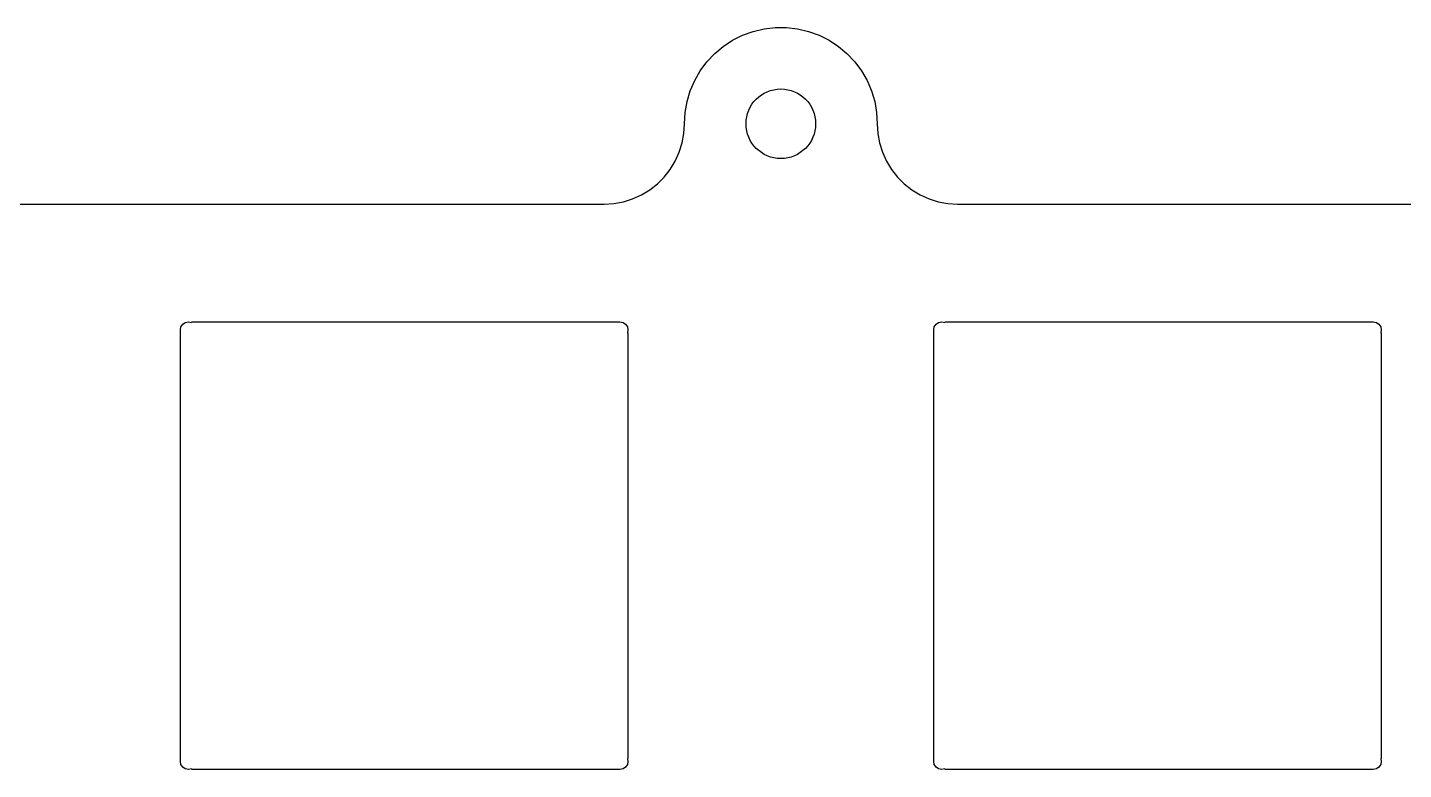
# Model space of a CAD drawing. Extents: x 229 to 416, y -167 to -34.
# Drawn here: x 345.28 to 388.78, y -57.88 to -34.42 of the extents above; entities that cross this region are included whole.
import ezdxf

# ---------------------------------------------------------------- set-up
doc = ezdxf.new("R2010")
doc.units = 0
doc.layers.add('Part__Feature1553', color=7, linetype='CONTINUOUS')

msp = doc.modelspace()

# ---------------------------------------------------------------- linework, layer by layer
at = {"layer": 'Part__Feature1553'}
for p, q in [((367.57, -34.8254), (367.886, -34.6663)), ((367.57, -34.8254, 1.58), (367.886, -34.6663, 1.58)), ((367.57, -34.8254, 1.58), (367.886, -34.6663, 1.58)), ((367.57, -34.8254), (367.886, -34.6663)), ((367.886, -34.6663), (368.22, -34.545)), ((367.886, -34.6663, 1.58), (368.22, -34.545, 1.58)), ((367.886, -34.6663, 1.58), (368.22, -34.545, 1.58)), ((367.886, -34.6663), (368.22, -34.545)), ((367.886, -34.6663), (367.886, -34.6663, 1.58)), ((367.886, -34.6663), (367.886, -34.6663, 1.58)), ((368.22, -34.545), (368.564, -34.4633)), ((368.22, -34.545, 1.58), (368.564, -34.4633, 1.58)), ((368.22, -34.545, 1.58), (368.564, -34.4633, 1.58)), ((368.22, -34.545), (368.564, -34.4633)), ((368.22, -34.545), (368.22, -34.545, 1.58)), ((368.22, -34.545), (368.22, -34.545, 1.58)), ((368.564, -34.4633), (368.917, -34.4222)), ((368.564, -34.4633, 1.58), (368.917, -34.4222, 1.58)), ((368.564, -34.4633, 1.58), (368.917, -34.4222, 1.58)), ((368.564, -34.4633), (368.917, -34.4222)), ((368.564, -34.4633), (368.564, -34.4633, 1.58)), ((368.564, -34.4633), (368.564, -34.4633, 1.58)), ((368.917, -34.4222), (369.271, -34.4222)), ((368.917, -34.4222, 1.58), (369.271, -34.4222, 1.58)), ((368.917, -34.4222), (368.917, -34.4222, 1.58)), ((368.917, -34.4222), (368.917, -34.4222, 1.58)), ((368.917, -34.4222, 1.58), (369.271, -34.4222, 1.58)), ((368.917, -34.4222), (369.271, -34.4222)), ((369.271, -34.4222), (369.623, -34.4633)), ((369.271, -34.4222, 1.58), (369.623, -34.4633, 1.58)), ((369.271, -34.4222), (369.271, -34.4222, 1.58)), ((369.271, -34.4222), (369.271, -34.4222, 1.58)), ((369.271, -34.4222, 1.58), (369.623, -34.4633, 1.58)), ((369.271, -34.4222), (369.623, -34.4633)), ((369.623, -34.4633), (369.968, -34.545)), ((369.623, -34.4633, 1.58), (369.968, -34.545, 1.58)), ((369.623, -34.4633), (369.623, -34.4633, 1.58)), ((369.623, -34.4633), (369.623, -34.4633, 1.58)), ((369.623, -34.4633, 1.58), (369.968, -34.545, 1.58)), ((369.623, -34.4633), (369.968, -34.545)), ((369.968, -34.545), (370.301, -34.6663)), ((369.968, -34.545, 1.58), (370.301, -34.6663, 1.58)), ((369.968, -34.545), (369.968, -34.545, 1.58)), ((369.968, -34.545), (369.968, -34.545, 1.58)), ((369.968, -34.545, 1.58), (370.301, -34.6663, 1.58)), ((369.968, -34.545), (370.301, -34.6663)), ((370.301, -34.6663), (370.618, -34.8254)), ((370.301, -34.6663, 1.58), (370.618, -34.8254, 1.58)), ((370.301, -34.6663), (370.301, -34.6663, 1.58)), ((370.301, -34.6663), (370.301, -34.6663, 1.58)), ((370.301, -34.6663, 1.58), (370.618, -34.8254, 1.58)), ((370.301, -34.6663), (370.618, -34.8254)), ((367.002, -35.248), (367.274, -35.0201)), ((367.002, -35.248, 1.58), (367.274, -35.0201, 1.58)), ((367.002, -35.248, 1.58), (367.274, -35.0201, 1.58)), ((367.002, -35.248), (367.274, -35.0201)), ((367.274, -35.0201), (367.57, -34.8254)), ((367.274, -35.0201, 1.58), (367.57, -34.8254, 1.58)), ((367.274, -35.0201, 1.58), (367.57, -34.8254, 1.58)), ((367.274, -35.0201), (367.57, -34.8254)), ((367.274, -35.0201), (367.274, -35.0201, 1.58)), ((367.274, -35.0201), (367.274, -35.0201, 1.58)), ((367.57, -34.8254), (367.57, -34.8254, 1.58)), ((367.57, -34.8254), (367.57, -34.8254, 1.58)), ((370.618, -34.8254), (370.914, -35.0201)), ((370.618, -34.8254, 1.58), (370.914, -35.0201, 1.58)), ((370.618, -34.8254), (370.618, -34.8254, 1.58)), ((370.618, -34.8254), (370.618, -34.8254, 1.58)), ((370.618, -34.8254, 1.58), (370.914, -35.0201, 1.58)), ((370.618, -34.8254), (370.914, -35.0201)), ((370.914, -35.0201), (371.185, -35.248)), ((370.914, -35.0201, 1.58), (371.185, -35.248, 1.58)), ((370.914, -35.0201), (370.914, -35.0201, 1.58)), ((370.914, -35.0201), (370.914, -35.0201, 1.58)), ((370.914, -35.0201, 1.58), (371.185, -35.248, 1.58)), ((370.914, -35.0201), (371.185, -35.248)), ((366.547, -35.7901), (366.759, -35.5058)), ((366.547, -35.7901, 1.58), (366.759, -35.5058, 1.58)), ((366.547, -35.7901, 1.58), (366.759, -35.5058, 1.58)), ((366.547, -35.7901), (366.759, -35.5058)), ((366.759, -35.5058), (367.002, -35.248)), ((366.759, -35.5058, 1.58), (367.002, -35.248, 1.58)), ((366.759, -35.5058, 1.58), (367.002, -35.248, 1.58)), ((366.759, -35.5058), (367.002, -35.248)), ((366.759, -35.5058), (366.759, -35.5058, 1.58)), ((366.759, -35.5058), (366.759, -35.5058, 1.58)), ((367.002, -35.248), (367.002, -35.248, 1.58)), ((367.002, -35.248), (367.002, -35.248, 1.58)), ((371.185, -35.248), (371.429, -35.5058)), ((371.185, -35.248, 1.58), (371.429, -35.5058, 1.58)), ((371.185, -35.248), (371.185, -35.248, 1.58)), ((371.185, -35.248), (371.185, -35.248, 1.58)), ((371.185, -35.248, 1.58), (371.429, -35.5058, 1.58)), ((371.185, -35.248), (371.429, -35.5058)), ((371.429, -35.5058), (371.64, -35.7901)), ((371.429, -35.5058, 1.58), (371.64, -35.7901, 1.58)), ((371.429, -35.5058), (371.429, -35.5058, 1.58)), ((371.429, -35.5058), (371.429, -35.5058, 1.58)), ((371.429, -35.5058, 1.58), (371.64, -35.7901, 1.58)), ((371.429, -35.5058), (371.64, -35.7901)), ((366.23, -36.4225), (366.37, -36.0971)), ((366.23, -36.4225, 1.58), (366.37, -36.0971, 1.58)), ((366.23, -36.4225, 1.58), (366.37, -36.0971, 1.58)), ((366.23, -36.4225), (366.37, -36.0971)), ((366.37, -36.0971), (366.547, -35.7901)), ((366.37, -36.0971, 1.58), (366.547, -35.7901, 1.58)), ((366.37, -36.0971, 1.58), (366.547, -35.7901, 1.58)), ((366.37, -36.0971), (366.547, -35.7901)), ((366.37, -36.0971), (366.37, -36.0971, 1.58)), ((366.37, -36.0971), (366.37, -36.0971, 1.58)), ((366.547, -35.7901), (366.547, -35.7901, 1.58)), ((366.547, -35.7901), (366.547, -35.7901, 1.58)), ((371.64, -35.7901), (371.818, -36.0971)), ((371.64, -35.7901, 1.58), (371.818, -36.0971, 1.58)), ((371.64, -35.7901), (371.64, -35.7901, 1.58)), ((371.64, -35.7901), (371.64, -35.7901, 1.58)), ((371.64, -35.7901, 1.58), (371.818, -36.0971, 1.58)), ((371.64, -35.7901), (371.818, -36.0971)), ((371.818, -36.0971), (371.958, -36.4225)), ((371.818, -36.0971, 1.58), (371.958, -36.4225, 1.58)), ((371.818, -36.0971), (371.818, -36.0971, 1.58)), ((371.818, -36.0971), (371.818, -36.0971, 1.58)), ((371.818, -36.0971, 1.58), (371.958, -36.4225, 1.58)), ((371.818, -36.0971), (371.958, -36.4225)), ((366.128, -36.7621), (366.23, -36.4225)), ((366.128, -36.7621, 1.58), (366.23, -36.4225, 1.58)), ((366.128, -36.7621, 1.58), (366.23, -36.4225, 1.58)), ((366.128, -36.7621), (366.23, -36.4225)), ((366.23, -36.4225), (366.23, -36.4225, 1.58)), ((366.23, -36.4225), (366.23, -36.4225, 1.58)), ((371.958, -36.4225), (372.06, -36.7621)), ((371.958, -36.4225, 1.58), (372.06, -36.7621, 1.58)), ((371.958, -36.4225), (371.958, -36.4225, 1.58)), ((371.958, -36.4225), (371.958, -36.4225, 1.58)), ((371.958, -36.4225, 1.58), (372.06, -36.7621, 1.58)), ((371.958, -36.4225), (372.06, -36.7621)), ((366.066, -37.1111), (366.128, -36.7621)), ((366.066, -37.1111, 1.58), (366.128, -36.7621, 1.58)), ((366.066, -37.1111, 1.58), (366.128, -36.7621, 1.58)), ((366.066, -37.1111), (366.128, -36.7621)), ((366.128, -36.7621), (366.128, -36.7621, 1.58)), ((366.128, -36.7621), (366.128, -36.7621, 1.58)), ((372.06, -36.7621), (372.121, -37.1111)), ((372.06, -36.7621, 1.58), (372.121, -37.1111, 1.58)), ((372.06, -36.7621), (372.06, -36.7621, 1.58)), ((372.06, -36.7621), (372.06, -36.7621, 1.58)), ((372.06, -36.7621, 1.58), (372.121, -37.1111, 1.58)), ((372.06, -36.7621), (372.121, -37.1111)), ((366.046, -37.465), (366.066, -37.1111)), ((366.046, -37.465, 1.58), (366.066, -37.1111, 1.58)), ((366.046, -37.465, 1.58), (366.066, -37.1111, 1.58)), ((366.046, -37.465), (366.066, -37.1111)), ((366.066, -37.1111), (366.066, -37.1111, 1.58)), ((366.066, -37.1111), (366.066, -37.1111, 1.58)), ((372.121, -37.1111), (372.142, -37.465)), ((372.121, -37.1111, 1.58), (372.142, -37.465, 1.58)), ((372.121, -37.1111), (372.121, -37.1111, 1.58)), ((372.121, -37.1111), (372.121, -37.1111, 1.58)), ((372.121, -37.1111, 1.58), (372.142, -37.465, 1.58)), ((372.121, -37.1111), (372.142, -37.465)), ((365.972, -38.0723), (366.027, -37.7709)), ((365.972, -38.0723, 1.58), (366.027, -37.7709, 1.58)), ((365.972, -38.0723, 1.58), (366.027, -37.7709, 1.58)), ((365.972, -38.0723), (366.027, -37.7709)), ((366.027, -37.7709), (366.046, -37.465)), ((366.027, -37.7709, 1.58), (366.046, -37.465, 1.58)), ((366.027, -37.7709, 1.58), (366.046, -37.465, 1.58)), ((366.027, -37.7709), (366.046, -37.465)), ((366.027, -37.7709), (366.027, -37.7709, 1.58)), ((366.027, -37.7709), (366.027, -37.7709, 1.58)), ((366.046, -37.465), (366.046, -37.465, 1.58)), ((366.046, -37.465), (366.046, -37.465, 1.58)), ((370.194, -37.465), (370.194, -37.465, 1.58)), ((370.194, -37.465), (370.194, -37.465, 1.58)), ((372.142, -37.465), (372.16, -37.7709)), ((372.142, -37.465, 1.58), (372.16, -37.7709, 1.58)), ((372.142, -37.465), (372.142, -37.465, 1.58)), ((372.142, -37.465), (372.142, -37.465, 1.58)), ((372.142, -37.465, 1.58), (372.16, -37.7709, 1.58)), ((372.142, -37.465), (372.16, -37.7709)), ((372.16, -37.7709), (372.215, -38.0723)), ((372.16, -37.7709, 1.58), (372.215, -38.0723, 1.58)), ((372.16, -37.7709), (372.16, -37.7709, 1.58)), ((372.16, -37.7709), (372.16, -37.7709, 1.58)), ((372.16, -37.7709, 1.58), (372.215, -38.0723, 1.58)), ((372.16, -37.7709), (372.215, -38.0723)), ((365.881, -38.3648), (365.972, -38.0723)), ((365.881, -38.3648, 1.58), (365.972, -38.0723, 1.58)), ((365.881, -38.3648, 1.58), (365.972, -38.0723, 1.58)), ((365.881, -38.3648), (365.972, -38.0723)), ((365.972, -38.0723), (365.972, -38.0723, 1.58)), ((365.972, -38.0723), (365.972, -38.0723, 1.58)), ((372.215, -38.0723), (372.307, -38.3648)), ((372.215, -38.0723, 1.58), (372.307, -38.3648, 1.58)), ((372.215, -38.0723), (372.215, -38.0723, 1.58)), ((372.215, -38.0723), (372.215, -38.0723, 1.58)), ((372.215, -38.0723, 1.58), (372.307, -38.3648, 1.58)), ((372.215, -38.0723), (372.307, -38.3648)), ((365.597, -38.9065), (365.755, -38.6442)), ((365.597, -38.9065, 1.58), (365.755, -38.6442, 1.58)), ((365.597, -38.9065, 1.58), (365.755, -38.6442, 1.58)), ((365.597, -38.9065), (365.755, -38.6442)), ((365.755, -38.6442), (365.881, -38.3648)), ((365.755, -38.6442, 1.58), (365.881, -38.3648, 1.58)), ((365.755, -38.6442, 1.58), (365.881, -38.3648, 1.58)), ((365.755, -38.6442), (365.881, -38.3648)), ((365.755, -38.6442), (365.755, -38.6442, 1.58)), ((365.755, -38.6442), (365.755, -38.6442, 1.58)), ((365.881, -38.3648), (365.881, -38.3648, 1.58)), ((365.881, -38.3648), (365.881, -38.3648, 1.58)), ((372.307, -38.3648), (372.432, -38.6442)), ((372.307, -38.3648, 1.58), (372.432, -38.6442, 1.58)), ((372.307, -38.3648), (372.307, -38.3648, 1.58)), ((372.307, -38.3648), (372.307, -38.3648, 1.58)), ((372.307, -38.3648, 1.58), (372.432, -38.6442, 1.58)), ((372.307, -38.3648), (372.432, -38.6442)), ((372.432, -38.6442), (372.591, -38.9065)), ((372.432, -38.6442, 1.58), (372.591, -38.9065, 1.58)), ((372.432, -38.6442), (372.432, -38.6442, 1.58)), ((372.432, -38.6442), (372.432, -38.6442, 1.58)), ((372.432, -38.6442, 1.58), (372.591, -38.9065, 1.58)), ((372.432, -38.6442), (372.591, -38.9065)), ((365.408, -39.1477), (365.597, -38.9065)), ((365.408, -39.1477, 1.58), (365.597, -38.9065, 1.58)), ((365.408, -39.1477, 1.58), (365.597, -38.9065, 1.58)), ((365.408, -39.1477), (365.597, -38.9065)), ((365.597, -38.9065), (365.597, -38.9065, 1.58)), ((365.597, -38.9065), (365.597, -38.9065, 1.58)), ((372.591, -38.9065), (372.78, -39.1477)), ((372.591, -38.9065, 1.58), (372.78, -39.1477, 1.58)), ((372.591, -38.9065), (372.591, -38.9065, 1.58)), ((372.591, -38.9065), (372.591, -38.9065, 1.58)), ((372.591, -38.9065, 1.58), (372.78, -39.1477, 1.58)), ((372.591, -38.9065), (372.78, -39.1477)), ((364.687, -39.7118), (364.95, -39.5533)), ((364.687, -39.7118, 1.58), (364.95, -39.5533, 1.58)), ((364.687, -39.7118, 1.58), (364.95, -39.5533, 1.58)), ((364.687, -39.7118), (364.95, -39.5533)), ((364.95, -39.5533), (365.191, -39.3643)), ((364.95, -39.5533, 1.58), (365.191, -39.3643, 1.58)), ((364.95, -39.5533, 1.58), (365.191, -39.3643, 1.58)), ((364.95, -39.5533), (365.191, -39.3643)), ((364.95, -39.5533), (364.95, -39.5533, 1.58)), ((364.95, -39.5533), (364.95, -39.5533, 1.58)), ((365.191, -39.3643), (365.408, -39.1477)), ((365.191, -39.3643, 1.58), (365.408, -39.1477, 1.58)), ((365.191, -39.3643, 1.58), (365.408, -39.1477, 1.58)), ((365.191, -39.3643), (365.408, -39.1477)), ((365.191, -39.3643), (365.191, -39.3643, 1.58)), ((365.191, -39.3643), (365.191, -39.3643, 1.58)), ((365.408, -39.1477), (365.408, -39.1477, 1.58)), ((365.408, -39.1477), (365.408, -39.1477, 1.58)), ((372.78, -39.1477), (372.997, -39.3643)), ((372.78, -39.1477, 1.58), (372.997, -39.3643, 1.58)), ((372.78, -39.1477), (372.78, -39.1477, 1.58)), ((372.78, -39.1477), (372.78, -39.1477, 1.58)), ((372.78, -39.1477, 1.58), (372.997, -39.3643, 1.58)), ((372.78, -39.1477), (372.997, -39.3643)), ((372.997, -39.3643), (373.238, -39.5533)), ((372.997, -39.3643, 1.58), (373.238, -39.5533, 1.58)), ((372.997, -39.3643), (372.997, -39.3643, 1.58)), ((372.997, -39.3643), (372.997, -39.3643, 1.58)), ((372.997, -39.3643, 1.58), (373.238, -39.5533, 1.58)), ((372.997, -39.3643), (373.238, -39.5533)), ((373.238, -39.5533), (373.5, -39.7118)), ((373.238, -39.5533, 1.58), (373.5, -39.7118, 1.58)), ((373.238, -39.5533), (373.238, -39.5533, 1.58)), ((373.238, -39.5533), (373.238, -39.5533, 1.58)), ((373.238, -39.5533, 1.58), (373.5, -39.7118, 1.58)), ((373.238, -39.5533), (373.5, -39.7118)), ((293.717, -40.0025), (363.508, -40.0025)), ((293.717, -40.0025, 1.58), (363.508, -40.0025, 1.58)), ((293.717, -40.0025, 1.58), (363.508, -40.0025, 1.58)), ((293.717, -40.0025), (363.508, -40.0025)), ((363.508, -40.0025), (363.814, -39.984)), ((363.508, -40.0025, 1.58), (363.814, -39.984, 1.58)), ((363.508, -40.0025, 1.58), (363.814, -39.984, 1.58)), ((363.508, -40.0025), (363.814, -39.984)), ((363.508, -40.0025), (363.508, -40.0025, 1.58)), ((363.508, -40.0025), (363.508, -40.0025, 1.58)), ((363.814, -39.984), (364.116, -39.9288)), ((363.814, -39.984, 1.58), (364.116, -39.9288, 1.58)), ((363.814, -39.984, 1.58), (364.116, -39.9288, 1.58)), ((363.814, -39.984), (364.116, -39.9288)), ((363.814, -39.984), (363.814, -39.984, 1.58)), ((363.814, -39.984), (363.814, -39.984, 1.58)), ((364.116, -39.9288), (364.408, -39.8376)), ((364.116, -39.9288, 1.58), (364.408, -39.8376, 1.58)), ((364.116, -39.9288, 1.58), (364.408, -39.8376, 1.58)), ((364.116, -39.9288), (364.408, -39.8376)), ((364.116, -39.9288), (364.116, -39.9288, 1.58)), ((364.116, -39.9288), (364.116, -39.9288, 1.58)), ((364.408, -39.8376), (364.687, -39.7118)), ((364.408, -39.8376, 1.58), (364.687, -39.7118, 1.58)), ((364.408, -39.8376, 1.58), (364.687, -39.7118, 1.58)), ((364.408, -39.8376), (364.687, -39.7118)), ((364.408, -39.8376), (364.408, -39.8376, 1.58)), ((364.408, -39.8376), (364.408, -39.8376, 1.58)), ((364.687, -39.7118), (364.687, -39.7118, 1.58)), ((364.687, -39.7118), (364.687, -39.7118, 1.58)), ((373.5, -39.7118), (373.779, -39.8376)), ((373.5, -39.7118, 1.58), (373.779, -39.8376, 1.58)), ((373.5, -39.7118), (373.5, -39.7118, 1.58)), ((373.5, -39.7118), (373.5, -39.7118, 1.58)), ((373.5, -39.7118, 1.58), (373.779, -39.8376, 1.58)), ((373.5, -39.7118), (373.779, -39.8376)), ((373.779, -39.8376), (374.072, -39.9288)), ((373.779, -39.8376, 1.58), (374.072, -39.9288, 1.58)), ((373.779, -39.8376), (373.779, -39.8376, 1.58)), ((373.779, -39.8376), (373.779, -39.8376, 1.58)), ((373.779, -39.8376, 1.58), (374.072, -39.9288, 1.58)), ((373.779, -39.8376), (374.072, -39.9288)), ((374.072, -39.9288), (374.373, -39.984)), ((374.072, -39.9288, 1.58), (374.373, -39.984, 1.58)), ((374.072, -39.9288), (374.072, -39.9288, 1.58)), ((374.072, -39.9288), (374.072, -39.9288, 1.58)), ((374.072, -39.9288, 1.58), (374.373, -39.984, 1.58)), ((374.072, -39.9288), (374.373, -39.984)), ((374.373, -39.984), (374.679, -40.005)), ((374.373, -39.984, 1.58), (374.679, -40.005, 1.58)), ((374.373, -39.984), (374.373, -39.984, 1.58)), ((374.373, -39.984), (374.373, -39.984, 1.58)), ((374.373, -39.984, 1.58), (374.679, -40.005, 1.58)), ((374.373, -39.984), (374.679, -40.005)), ((374.679, -40.005), (409.575, -40.005)), ((374.679, -40.005, 1.58), (409.575, -40.005, 1.58)), ((374.679, -40.005), (374.679, -40.005, 1.58)), ((374.679, -40.005), (374.679, -40.005, 1.58)), ((374.679, -40.005, 1.58), (409.575, -40.005, 1.58)), ((374.679, -40.005), (409.575, -40.005)), ((350.113, -43.979), (350.132, -43.8818)), ((350.113, -43.979, 1.58), (350.132, -43.8818, 1.58)), ((350.113, -43.979, 1.58), (350.132, -43.8818, 1.58)), ((350.113, -43.979), (350.132, -43.8818)), ((350.132, -43.8818), (350.187, -43.7994)), ((350.132, -43.8818, 1.58), (350.187, -43.7994, 1.58)), ((350.132, -43.8818, 1.58), (350.187, -43.7994, 1.58)), ((350.132, -43.8818), (350.187, -43.7994)), ((350.132, -43.8818), (350.132, -43.8818, 1.58)), ((350.132, -43.8818), (350.132, -43.8818, 1.58)), ((350.187, -43.7994), (350.269, -43.7443)), ((350.187, -43.7994, 1.58), (350.269, -43.7443, 1.58)), ((350.187, -43.7994, 1.58), (350.269, -43.7443, 1.58)), ((350.187, -43.7994), (350.269, -43.7443)), ((350.187, -43.7994), (350.187, -43.7994, 1.58)), ((350.187, -43.7994), (350.187, -43.7994, 1.58)), ((350.269, -43.7443), (350.366, -43.725)), ((350.269, -43.7443, 1.58), (350.366, -43.725, 1.58)), ((350.269, -43.7443, 1.58), (350.366, -43.725, 1.58)), ((350.269, -43.7443), (350.366, -43.725)), ((350.269, -43.7443), (350.269, -43.7443, 1.58)), ((350.269, -43.7443), (350.269, -43.7443, 1.58)), ((350.366, -43.725), (350.464, -43.7443)), ((350.366, -43.725, 1.58), (350.468, -43.7452, 1.58)), ((350.366, -43.725), (350.366, -43.725, 1.58)), ((350.366, -43.725), (350.366, -43.725, 1.58)), ((350.366, -43.725, 1.58), (350.468, -43.7452, 1.58)), ((350.366, -43.725), (350.464, -43.7443)), ((350.464, -43.725), (363.911, -43.725)), ((350.464, -43.725), (363.911, -43.725)), ((350.464, -43.7443), (350.464, -43.7443, 1.58)), ((350.464, -43.7443), (350.464, -43.7443, 1.58)), ((350.468, -43.725, 1.58), (363.911, -43.725, 1.58)), ((350.468, -43.725, 1.58), (363.911, -43.725, 1.58)), ((363.911, -43.725), (364.009, -43.725)), ((363.911, -43.725, 1.58), (364.009, -43.725, 1.58)), ((363.911, -43.725), (364.009, -43.725)), ((363.911, -43.725, 1.58), (364.009, -43.725, 1.58)), ((363.911, -43.7443), (363.911, -43.7443, 1.58)), ((363.911, -43.7443), (363.911, -43.7443, 1.58)), ((364.009, -43.725), (364.106, -43.7443)), ((364.009, -43.725, 1.58), (364.106, -43.7443, 1.58)), ((364.009, -43.725), (364.009, -43.725, 1.58)), ((364.009, -43.725), (364.009, -43.725, 1.58)), ((364.009, -43.725, 1.58), (364.106, -43.7443, 1.58)), ((364.009, -43.725), (364.106, -43.7443)), ((364.106, -43.7443), (364.188, -43.7994)), ((364.106, -43.7443, 1.58), (364.188, -43.7994, 1.58)), ((364.106, -43.7443), (364.106, -43.7443, 1.58)), ((364.106, -43.7443), (364.106, -43.7443, 1.58)), ((364.106, -43.7443, 1.58), (364.188, -43.7994, 1.58)), ((364.106, -43.7443), (364.188, -43.7994)), ((364.188, -43.7994), (364.243, -43.8818)), ((364.188, -43.7994, 1.58), (364.243, -43.8818, 1.58)), ((364.188, -43.7994), (364.188, -43.7994, 1.58)), ((364.188, -43.7994), (364.188, -43.7994, 1.58)), ((364.188, -43.7994, 1.58), (364.243, -43.8818, 1.58)), ((364.188, -43.7994), (364.243, -43.8818)), ((364.243, -43.8818), (364.262, -43.979)), ((364.243, -43.8818, 1.58), (364.262, -43.979, 1.58)), ((364.243, -43.8818), (364.243, -43.8818, 1.58)), ((364.243, -43.8818), (364.243, -43.8818, 1.58)), ((364.243, -43.8818, 1.58), (364.262, -43.979, 1.58)), ((364.243, -43.8818), (364.262, -43.979)), ((373.925, -43.979), (373.944, -43.8818)), ((373.925, -43.979, 1.58), (373.944, -43.8818, 1.58)), ((373.925, -43.979, 1.58), (373.944, -43.8818, 1.58)), ((373.925, -43.979), (373.944, -43.8818)), ((373.944, -43.8818), (373.999, -43.7994)), ((373.944, -43.8818, 1.58), (373.999, -43.7994, 1.58)), ((373.944, -43.8818, 1.58), (373.999, -43.7994, 1.58)), ((373.944, -43.8818), (373.999, -43.7994)), ((373.944, -43.8818), (373.944, -43.8818, 1.58)), ((373.944, -43.8818), (373.944, -43.8818, 1.58)), ((373.999, -43.7994), (374.082, -43.7443)), ((373.999, -43.7994, 1.58), (374.082, -43.7443, 1.58)), ((373.999, -43.7994, 1.58), (374.082, -43.7443, 1.58)), ((373.999, -43.7994), (374.082, -43.7443)), ((373.999, -43.7994), (373.999, -43.7994, 1.58)), ((373.999, -43.7994), (373.999, -43.7994, 1.58)), ((374.082, -43.7443), (374.179, -43.725)), ((374.082, -43.7443, 1.58), (374.179, -43.725, 1.58)), ((374.082, -43.7443, 1.58), (374.179, -43.725, 1.58)), ((374.082, -43.7443), (374.179, -43.725)), ((374.082, -43.7443), (374.082, -43.7443, 1.58)), ((374.082, -43.7443), (374.082, -43.7443, 1.58)), ((374.179, -43.725), (374.276, -43.7443)), ((374.179, -43.725, 1.58), (374.281, -43.7452, 1.58)), ((374.179, -43.725), (374.179, -43.725, 1.58)), ((374.179, -43.725), (374.179, -43.725, 1.58)), ((374.179, -43.725, 1.58), (374.281, -43.7452, 1.58)), ((374.179, -43.725), (374.276, -43.7443)), ((374.276, -43.725), (387.724, -43.725)), ((374.276, -43.725), (387.724, -43.725)), ((374.276, -43.7443), (374.276, -43.7443, 1.58)), ((374.276, -43.7443), (374.276, -43.7443, 1.58)), ((374.28, -43.725, 1.58), (387.724, -43.725, 1.58)), ((374.28, -43.725, 1.58), (387.724, -43.725, 1.58)), ((387.724, -43.725), (387.821, -43.725)), ((387.724, -43.725, 1.58), (387.821, -43.725, 1.58)), ((387.724, -43.725), (387.821, -43.725)), ((387.724, -43.725, 1.58), (387.821, -43.725, 1.58)), ((387.724, -43.7443), (387.724, -43.7443, 1.58)), ((387.724, -43.7443), (387.724, -43.7443, 1.58)), ((387.821, -43.725), (387.918, -43.7443)), ((387.821, -43.725, 1.58), (387.918, -43.7443, 1.58)), ((387.821, -43.725), (387.821, -43.725, 1.58)), ((387.821, -43.725), (387.821, -43.725, 1.58)), ((387.821, -43.725, 1.58), (387.918, -43.7443, 1.58)), ((387.821, -43.725), (387.918, -43.7443)), ((387.918, -43.7443), (388.001, -43.7994)), ((387.918, -43.7443, 1.58), (388.001, -43.7994, 1.58)), ((387.918, -43.7443), (387.918, -43.7443, 1.58)), ((387.918, -43.7443), (387.918, -43.7443, 1.58)), ((387.918, -43.7443, 1.58), (388.001, -43.7994, 1.58)), ((387.918, -43.7443), (388.001, -43.7994)), ((388.001, -43.7994), (388.056, -43.8818)), ((388.001, -43.7994, 1.58), (388.056, -43.8818, 1.58)), ((388.001, -43.7994), (388.001, -43.7994, 1.58)), ((388.001, -43.7994), (388.001, -43.7994, 1.58)), ((388.001, -43.7994, 1.58), (388.056, -43.8818, 1.58)), ((388.001, -43.7994), (388.056, -43.8818)), ((388.056, -43.8818), (388.075, -43.979)), ((388.056, -43.8818, 1.58), (388.075, -43.979, 1.58)), ((388.056, -43.8818), (388.056, -43.8818, 1.58)), ((388.056, -43.8818), (388.056, -43.8818, 1.58)), ((388.056, -43.8818, 1.58), (388.075, -43.979, 1.58)), ((388.056, -43.8818), (388.075, -43.979)), ((350.113, -44.0762), (350.113, -43.979)), ((350.113, -44.0762, 1.58), (350.113, -43.979, 1.58)), ((350.113, -44.0762), (350.113, -43.979)), ((350.113, -44.0762, 1.58), (350.113, -43.979, 1.58)), ((350.113, -43.979), (350.113, -43.979, 1.58)), ((350.113, -43.979), (350.113, -43.979, 1.58)), ((350.113, -57.5238), (350.113, -44.0762)), ((350.113, -57.5196, 1.58), (350.113, -44.0762, 1.58)), ((350.113, -57.5238), (350.113, -44.0762)), ((350.113, -57.5196, 1.58), (350.113, -44.0762, 1.58)), ((350.132, -44.0762), (350.132, -44.0762, 1.58)), ((350.132, -44.0762), (350.132, -44.0762, 1.58)), ((364.262, -43.979, 1.58), (364.242, -44.0807, 1.58)), ((364.262, -43.979, 1.58), (364.242, -44.0807, 1.58)), ((364.262, -43.979), (364.243, -44.0762)), ((364.262, -43.979), (364.243, -44.0762)), ((364.243, -44.0762), (364.243, -44.0762, 1.58)), ((364.243, -44.0762), (364.243, -44.0762, 1.58)), ((364.262, -43.979), (364.262, -43.979, 1.58)), ((364.262, -43.979), (364.262, -43.979, 1.58)), ((364.262, -44.0762), (364.262, -57.5238)), ((364.262, -44.0762), (364.262, -57.5238)), ((364.262, -44.0804, 1.58), (364.262, -57.5238, 1.58)), ((364.262, -44.0804, 1.58), (364.262, -57.5238, 1.58)), ((373.925, -44.0762), (373.925, -43.979)), ((373.925, -44.0762, 1.58), (373.925, -43.979, 1.58)), ((373.925, -44.0762), (373.925, -43.979)), ((373.925, -44.0762, 1.58), (373.925, -43.979, 1.58)), ((373.925, -43.979), (373.925, -43.979, 1.58)), ((373.925, -43.979), (373.925, -43.979, 1.58)), ((373.925, -57.5238), (373.925, -44.0762)), ((373.925, -57.5196, 1.58), (373.925, -44.0762, 1.58)), ((373.925, -57.5238), (373.925, -44.0762)), ((373.925, -57.5196, 1.58), (373.925, -44.0762, 1.58)), ((373.944, -44.0762), (373.944, -44.0762, 1.58)), ((373.944, -44.0762), (373.944, -44.0762, 1.58)), ((388.075, -43.979, 1.58), (388.055, -44.0807, 1.58)), ((388.075, -43.979, 1.58), (388.055, -44.0807, 1.58)), ((388.075, -43.979), (388.056, -44.0762)), ((388.075, -43.979), (388.056, -44.0762)), ((388.056, -44.0762), (388.056, -44.0762, 1.58)), ((388.056, -44.0762), (388.056, -44.0762, 1.58)), ((388.075, -43.979), (388.075, -43.979, 1.58)), ((388.075, -43.979), (388.075, -43.979, 1.58)), ((388.075, -44.0762), (388.075, -57.5238)), ((388.075, -44.0762), (388.075, -57.5238)), ((388.075, -44.0804, 1.58), (388.075, -57.5238, 1.58)), ((388.075, -44.0804, 1.58), (388.075, -57.5238, 1.58)), ((350.113, -57.621, 1.58), (350.113, -57.5196, 1.58)), ((350.113, -57.621, 1.58), (350.113, -57.5196, 1.58)), ((350.113, -57.621), (350.113, -57.5238)), ((350.113, -57.621), (350.113, -57.5238)), ((350.132, -57.7182), (350.113, -57.621)), ((350.132, -57.7182, 1.58), (350.113, -57.621, 1.58)), ((350.132, -57.7182, 1.58), (350.113, -57.621, 1.58)), ((350.113, -57.621), (350.113, -57.621, 1.58)), ((350.132, -57.7182), (350.113, -57.621)), ((350.113, -57.621), (350.113, -57.621, 1.58)), ((350.132, -57.5238), (350.132, -57.5238, 1.58)), ((350.132, -57.5238), (350.132, -57.5238, 1.58)), ((350.187, -57.8006), (350.132, -57.7182)), ((350.187, -57.8006, 1.58), (350.132, -57.7182, 1.58)), ((350.187, -57.8006, 1.58), (350.132, -57.7182, 1.58)), ((350.132, -57.7182), (350.132, -57.7182, 1.58)), ((350.187, -57.8006), (350.132, -57.7182)), ((350.132, -57.7182), (350.132, -57.7182, 1.58)), ((350.269, -57.8557), (350.187, -57.8006)), ((350.269, -57.8557, 1.58), (350.187, -57.8006, 1.58)), ((350.269, -57.8557, 1.58), (350.187, -57.8006, 1.58)), ((350.187, -57.8006), (350.187, -57.8006, 1.58)), ((350.269, -57.8557), (350.187, -57.8006)), ((350.187, -57.8006), (350.187, -57.8006, 1.58)), ((364.188, -57.8006), (364.106, -57.8557)), ((364.188, -57.8006, 1.58), (364.106, -57.8557, 1.58)), ((364.188, -57.8006, 1.58), (364.106, -57.8557, 1.58)), ((364.188, -57.8006), (364.106, -57.8557)), ((364.243, -57.7182), (364.188, -57.8006)), ((364.243, -57.7182, 1.58), (364.188, -57.8006, 1.58)), ((364.243, -57.7182, 1.58), (364.188, -57.8006, 1.58)), ((364.243, -57.7182), (364.188, -57.8006)), ((364.188, -57.8006), (364.188, -57.8006, 1.58)), ((364.188, -57.8006), (364.188, -57.8006, 1.58)), ((364.243, -57.5238), (364.262, -57.621)), ((364.243, -57.5238, 1.58), (364.262, -57.621, 1.58)), ((364.243, -57.5238), (364.243, -57.5238, 1.58)), ((364.243, -57.5238), (364.243, -57.5238, 1.58)), ((364.243, -57.5238, 1.58), (364.262, -57.621, 1.58)), ((364.243, -57.5238), (364.262, -57.621)), ((364.262, -57.621), (364.243, -57.7182)), ((364.262, -57.621, 1.58), (364.243, -57.7182, 1.58)), ((364.262, -57.621, 1.58), (364.243, -57.7182, 1.58)), ((364.262, -57.621), (364.243, -57.7182)), ((364.243, -57.7182), (364.243, -57.7182, 1.58)), ((364.243, -57.7182), (364.243, -57.7182, 1.58)), ((364.262, -57.621), (364.262, -57.621, 1.58)), ((364.262, -57.621), (364.262, -57.621, 1.58)), ((373.925, -57.621, 1.58), (373.925, -57.5196, 1.58)), ((373.925, -57.621, 1.58), (373.925, -57.5196, 1.58)), ((373.925, -57.621), (373.925, -57.5238)), ((373.925, -57.621), (373.925, -57.5238)), ((373.944, -57.7182), (373.925, -57.621)), ((373.944, -57.7182, 1.58), (373.925, -57.621, 1.58)), ((373.944, -57.7182, 1.58), (373.925, -57.621, 1.58)), ((373.925, -57.621), (373.925, -57.621, 1.58)), ((373.944, -57.7182), (373.925, -57.621)), ((373.925, -57.621), (373.925, -57.621, 1.58)), ((373.944, -57.5238), (373.944, -57.5238, 1.58)), ((373.944, -57.5238), (373.944, -57.5238, 1.58)), ((373.999, -57.8006), (373.944, -57.7182)), ((373.999, -57.8006, 1.58), (373.944, -57.7182, 1.58)), ((373.999, -57.8006, 1.58), (373.944, -57.7182, 1.58)), ((373.944, -57.7182), (373.944, -57.7182, 1.58)), ((373.999, -57.8006), (373.944, -57.7182)), ((373.944, -57.7182), (373.944, -57.7182, 1.58)), ((374.082, -57.8557), (373.999, -57.8006)), ((374.082, -57.8557, 1.58), (373.999, -57.8006, 1.58)), ((374.082, -57.8557, 1.58), (373.999, -57.8006, 1.58)), ((373.999, -57.8006), (373.999, -57.8006, 1.58)), ((374.082, -57.8557), (373.999, -57.8006)), ((373.999, -57.8006), (373.999, -57.8006, 1.58)), ((388.001, -57.8006), (387.918, -57.8557)), ((388.001, -57.8006, 1.58), (387.918, -57.8557, 1.58)), ((388.001, -57.8006, 1.58), (387.918, -57.8557, 1.58)), ((388.001, -57.8006), (387.918, -57.8557)), ((388.056, -57.7182), (388.001, -57.8006)), ((388.056, -57.7182, 1.58), (388.001, -57.8006, 1.58)), ((388.056, -57.7182, 1.58), (388.001, -57.8006, 1.58)), ((388.056, -57.7182), (388.001, -57.8006)), ((388.001, -57.8006), (388.001, -57.8006, 1.58)), ((388.001, -57.8006), (388.001, -57.8006, 1.58)), ((388.056, -57.5238), (388.075, -57.621)), ((388.056, -57.5238, 1.58), (388.075, -57.621, 1.58)), ((388.056, -57.5238), (388.056, -57.5238, 1.58)), ((388.056, -57.5238), (388.056, -57.5238, 1.58)), ((388.056, -57.5238, 1.58), (388.075, -57.621, 1.58)), ((388.056, -57.5238), (388.075, -57.621)), ((388.075, -57.621), (388.056, -57.7182)), ((388.075, -57.621, 1.58), (388.056, -57.7182, 1.58)), ((388.075, -57.621, 1.58), (388.056, -57.7182, 1.58)), ((388.075, -57.621), (388.056, -57.7182)), ((388.056, -57.7182), (388.056, -57.7182, 1.58)), ((388.056, -57.7182), (388.056, -57.7182, 1.58)), ((388.075, -57.621), (388.075, -57.621, 1.58)), ((388.075, -57.621), (388.075, -57.621, 1.58)), ((350.366, -57.875), (350.269, -57.8557)), ((350.366, -57.875, 1.58), (350.269, -57.8557, 1.58)), ((350.366, -57.875, 1.58), (350.269, -57.8557, 1.58)), ((350.269, -57.8557), (350.269, -57.8557, 1.58)), ((350.366, -57.875), (350.269, -57.8557)), ((350.269, -57.8557), (350.269, -57.8557, 1.58)), ((350.464, -57.8557), (350.366, -57.875)), ((350.464, -57.8557, 1.58), (350.366, -57.875, 1.58)), ((350.464, -57.8557, 1.58), (350.366, -57.875, 1.58)), ((350.464, -57.8557), (350.366, -57.875)), ((350.366, -57.875), (350.366, -57.875, 1.58)), ((350.366, -57.875), (350.366, -57.875, 1.58)), ((350.464, -57.8557), (350.464, -57.8557, 1.58)), ((350.464, -57.8557), (350.464, -57.8557, 1.58)), ((363.911, -57.875), (350.464, -57.875)), ((363.907, -57.875, 1.58), (350.464, -57.875, 1.58)), ((363.911, -57.875), (350.464, -57.875)), ((363.907, -57.875, 1.58), (350.464, -57.875, 1.58)), ((364.009, -57.875, 1.58), (363.907, -57.875, 1.58)), ((364.009, -57.875, 1.58), (363.907, -57.875, 1.58)), ((363.911, -57.8557), (363.911, -57.8557, 1.58)), ((363.911, -57.8557), (363.911, -57.8557, 1.58)), ((364.009, -57.875), (363.911, -57.875)), ((364.009, -57.875), (363.911, -57.875)), ((364.106, -57.8557), (364.009, -57.875)), ((364.106, -57.8557, 1.58), (364.009, -57.875, 1.58)), ((364.106, -57.8557, 1.58), (364.009, -57.875, 1.58)), ((364.106, -57.8557), (364.009, -57.875)), ((364.009, -57.875), (364.009, -57.875, 1.58)), ((364.009, -57.875), (364.009, -57.875, 1.58)), ((364.106, -57.8557), (364.106, -57.8557, 1.58)), ((364.106, -57.8557), (364.106, -57.8557, 1.58)), ((374.179, -57.875), (374.082, -57.8557)), ((374.179, -57.875, 1.58), (374.082, -57.8557, 1.58)), ((374.179, -57.875, 1.58), (374.082, -57.8557, 1.58)), ((374.082, -57.8557), (374.082, -57.8557, 1.58)), ((374.179, -57.875), (374.082, -57.8557)), ((374.082, -57.8557), (374.082, -57.8557, 1.58)), ((374.276, -57.8557), (374.179, -57.875)), ((374.276, -57.8557, 1.58), (374.179, -57.875, 1.58)), ((374.276, -57.8557, 1.58), (374.179, -57.875, 1.58)), ((374.276, -57.8557), (374.179, -57.875)), ((374.179, -57.875), (374.179, -57.875, 1.58)), ((374.179, -57.875), (374.179, -57.875, 1.58)), ((374.276, -57.8557), (374.276, -57.8557, 1.58)), ((374.276, -57.8557), (374.276, -57.8557, 1.58)), ((387.724, -57.875), (374.276, -57.875)), ((387.72, -57.875, 1.58), (374.276, -57.875, 1.58)), ((387.724, -57.875), (374.276, -57.875)), ((387.72, -57.875, 1.58), (374.276, -57.875, 1.58)), ((387.821, -57.875, 1.58), (387.72, -57.875, 1.58)), ((387.821, -57.875, 1.58), (387.72, -57.875, 1.58)), ((387.724, -57.8557), (387.724, -57.8557, 1.58)), ((387.724, -57.8557), (387.724, -57.8557, 1.58)), ((387.821, -57.875), (387.724, -57.875)), ((387.821, -57.875), (387.724, -57.875)), ((387.918, -57.8557), (387.821, -57.875)), ((387.918, -57.8557, 1.58), (387.821, -57.875, 1.58)), ((387.918, -57.8557, 1.58), (387.821, -57.875, 1.58)), ((387.918, -57.8557), (387.821, -57.875)), ((387.821, -57.875), (387.821, -57.875, 1.58)), ((387.821, -57.875), (387.821, -57.875, 1.58)), ((387.918, -57.8557), (387.918, -57.8557, 1.58)), ((387.918, -57.8557), (387.918, -57.8557, 1.58))]:
    msp.add_line(p, q, dxfattribs=at)
msp.add_circle((369.094, -37.465), 1.1, dxfattribs=at)
msp.add_circle((369.094, -37.465), 1.1, dxfattribs=at)
msp.add_circle((369.094, -37.465), 1.1, dxfattribs=at)
msp.add_circle((369.094, -37.465), 1.1, dxfattribs=at)

doc.saveas('drawing.dxf')
